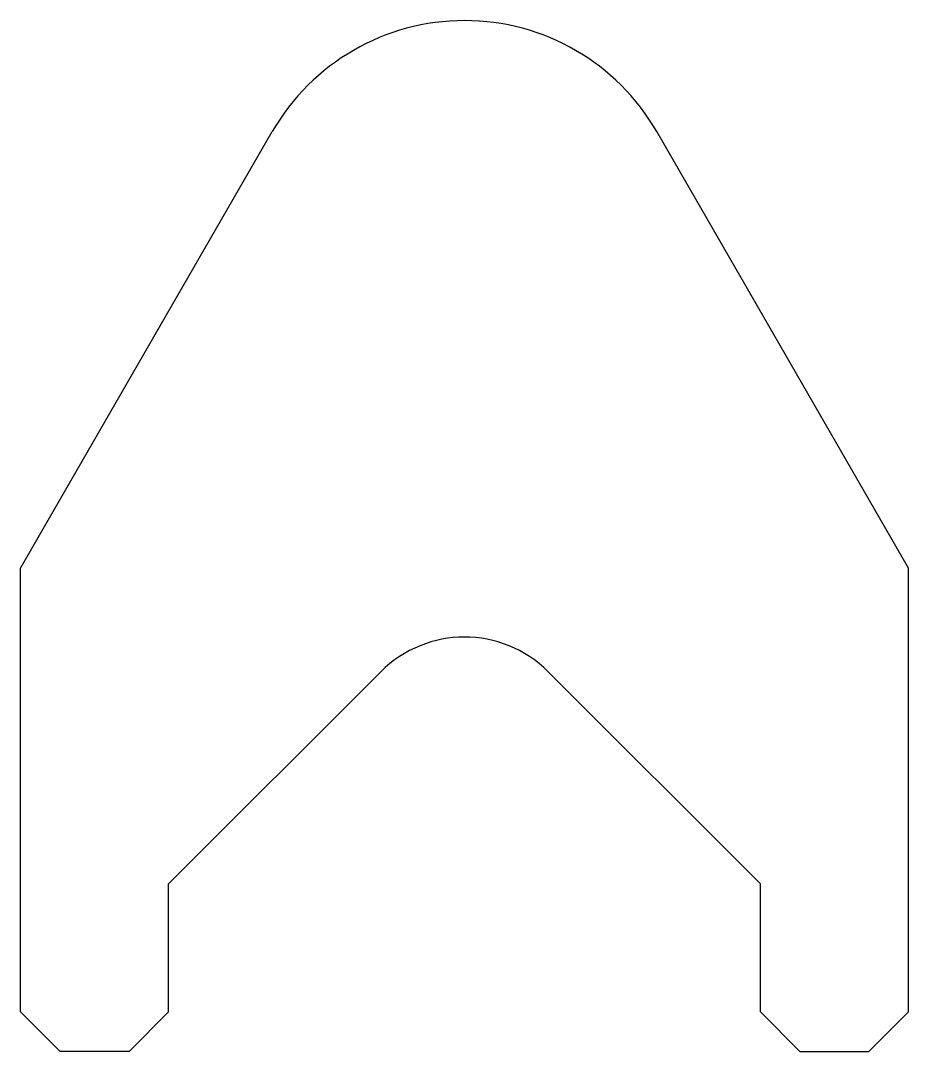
# Model space of a CAD drawing. Header units: millimetres. Extents: x 720 to 810, y 1561 to 1665.
import ezdxf

# ---------------------------------------------------------------- set-up
doc = ezdxf.new("R2010")
doc.units = ezdxf.units.MM

msp = doc.modelspace()

# ---------------------------------------------------------------- linework, layer by layer
for p, q in [((719.71, 1609.55), (745.21, 1653.79)), ((809.71, 1609.55), (784.2, 1653.79)), ((719.71, 1564.55), (719.71, 1609.55)), ((809.71, 1564.55), (809.71, 1609.55)), ((734.71, 1577.55), (756.23, 1599.04)), ((794.71, 1577.55), (773.19, 1599.04)), ((734.71, 1564.55), (734.71, 1577.55)), ((794.71, 1564.55), (794.71, 1577.55)), ((723.71, 1560.55), (719.71, 1564.55)), ((730.71, 1560.55), (734.71, 1564.55)), ((794.71, 1564.55), (798.71, 1560.55)), ((809.71, 1564.55), (805.71, 1560.55)), ((730.71, 1560.55), (723.71, 1560.55)), ((798.71, 1560.55), (805.71, 1560.55))]:
    msp.add_line(p, q)
for centre, radius, start, end in [((764.71, 1642.55), 22.5, 29.9676, 150.0324), ((764.71, 1590.55), 12, 45.0392, 134.9608)]:
    msp.add_arc(centre, radius, start, end)

doc.saveas('drawing.dxf')
